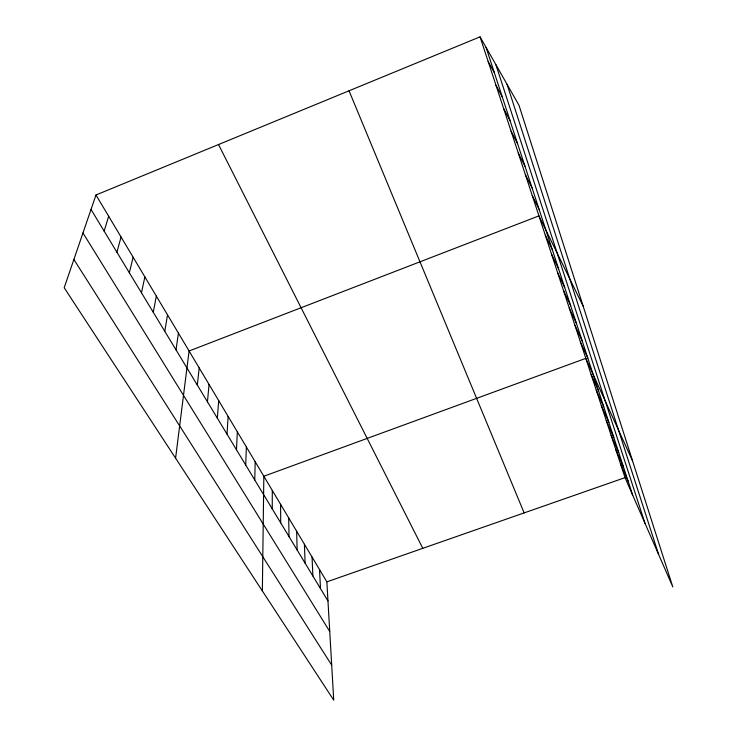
<?xml version="1.0" encoding="UTF-8"?>
<svg xmlns="http://www.w3.org/2000/svg" width="737" height="737" viewBox="0 0 737 737"><rect width="100%" height="100%" fill="white"/><g stroke="black" fill="none" stroke-linecap="round" stroke-linejoin="round"><path stroke-width="1.11" d="M272.248 508.889L272.294 490.418M262.354 590.936L263.837 476.249L585.804 358.366L632.558 460.892M254.753 479.98L255.195 461.767M245.716 465.047L246.37 446.972M236.476 449.773L237.342 431.854M227.014 434.148L228.12 416.405M217.351 418.174L218.686 400.606M207.447 401.822L209.05 384.438M197.323 385.082L199.183 367.91M175.59 458.174L189.087 350.996L538.94 215.877L583.17 306.242M176.005 349.854L178.437 333.152M164.784 331.318L167.52 314.865M153.268 312.295L156.336 296.127M141.467 292.792L144.876 276.919M129.353 272.773L133.121 257.222M116.916 252.229L121.061 237.01M104.147 231.123L108.68 216.273M95.985 194.992L64.193 287.734L333.732 700.15L326.86 581.852L95.985 194.992L480.054 36.85L519.005 105.308L672.807 586.919L625.04 477.64L480.054 36.85M326.86 581.852L625.04 477.64M73.875 259.479L331.696 665.143M82.959 232.975L329.743 631.498M91.029 209.446L327.974 600.959M488.124 61.383L494.297 72.53M495.973 85.243L502.284 96.916M503.611 108.477L510.05 120.638M511.054 131.085L517.614 143.715M518.295 153.112L524.965 166.175M218.53 144.535L422.789 548.328M525.352 174.577L532.123 188.036M532.234 195.489L539.097 209.336M545.288 235.186L552.326 249.723M551.488 254.035L558.6 268.876M557.55 272.45L564.717 287.568M563.464 290.424L570.696 305.818M569.24 307.992L576.537 323.644M574.888 325.164L582.23 341.047M580.406 341.95L587.804 358.062M591.083 374.414L598.573 390.932M596.251 390.122L603.769 406.824M601.309 405.488L608.863 422.356M606.256 420.532L613.838 437.566M611.102 435.263L618.712 452.435M615.846 449.681L623.484 467M620.49 463.803L628.145 481.252M349.043 90.798L524.136 512.906M486.079 47.444L632.714 495.209M495.918 64.736L645.022 523.362M507.065 84.322L658.62 554.473M319.526 569.572L320.494 588.605M312.055 557.034L312.866 575.993M304.418 544.256L305.081 563.123M296.633 531.211L297.131 549.995M288.692 517.89L289.015 536.582M280.576 504.301L280.723 522.883"/></g></svg>
